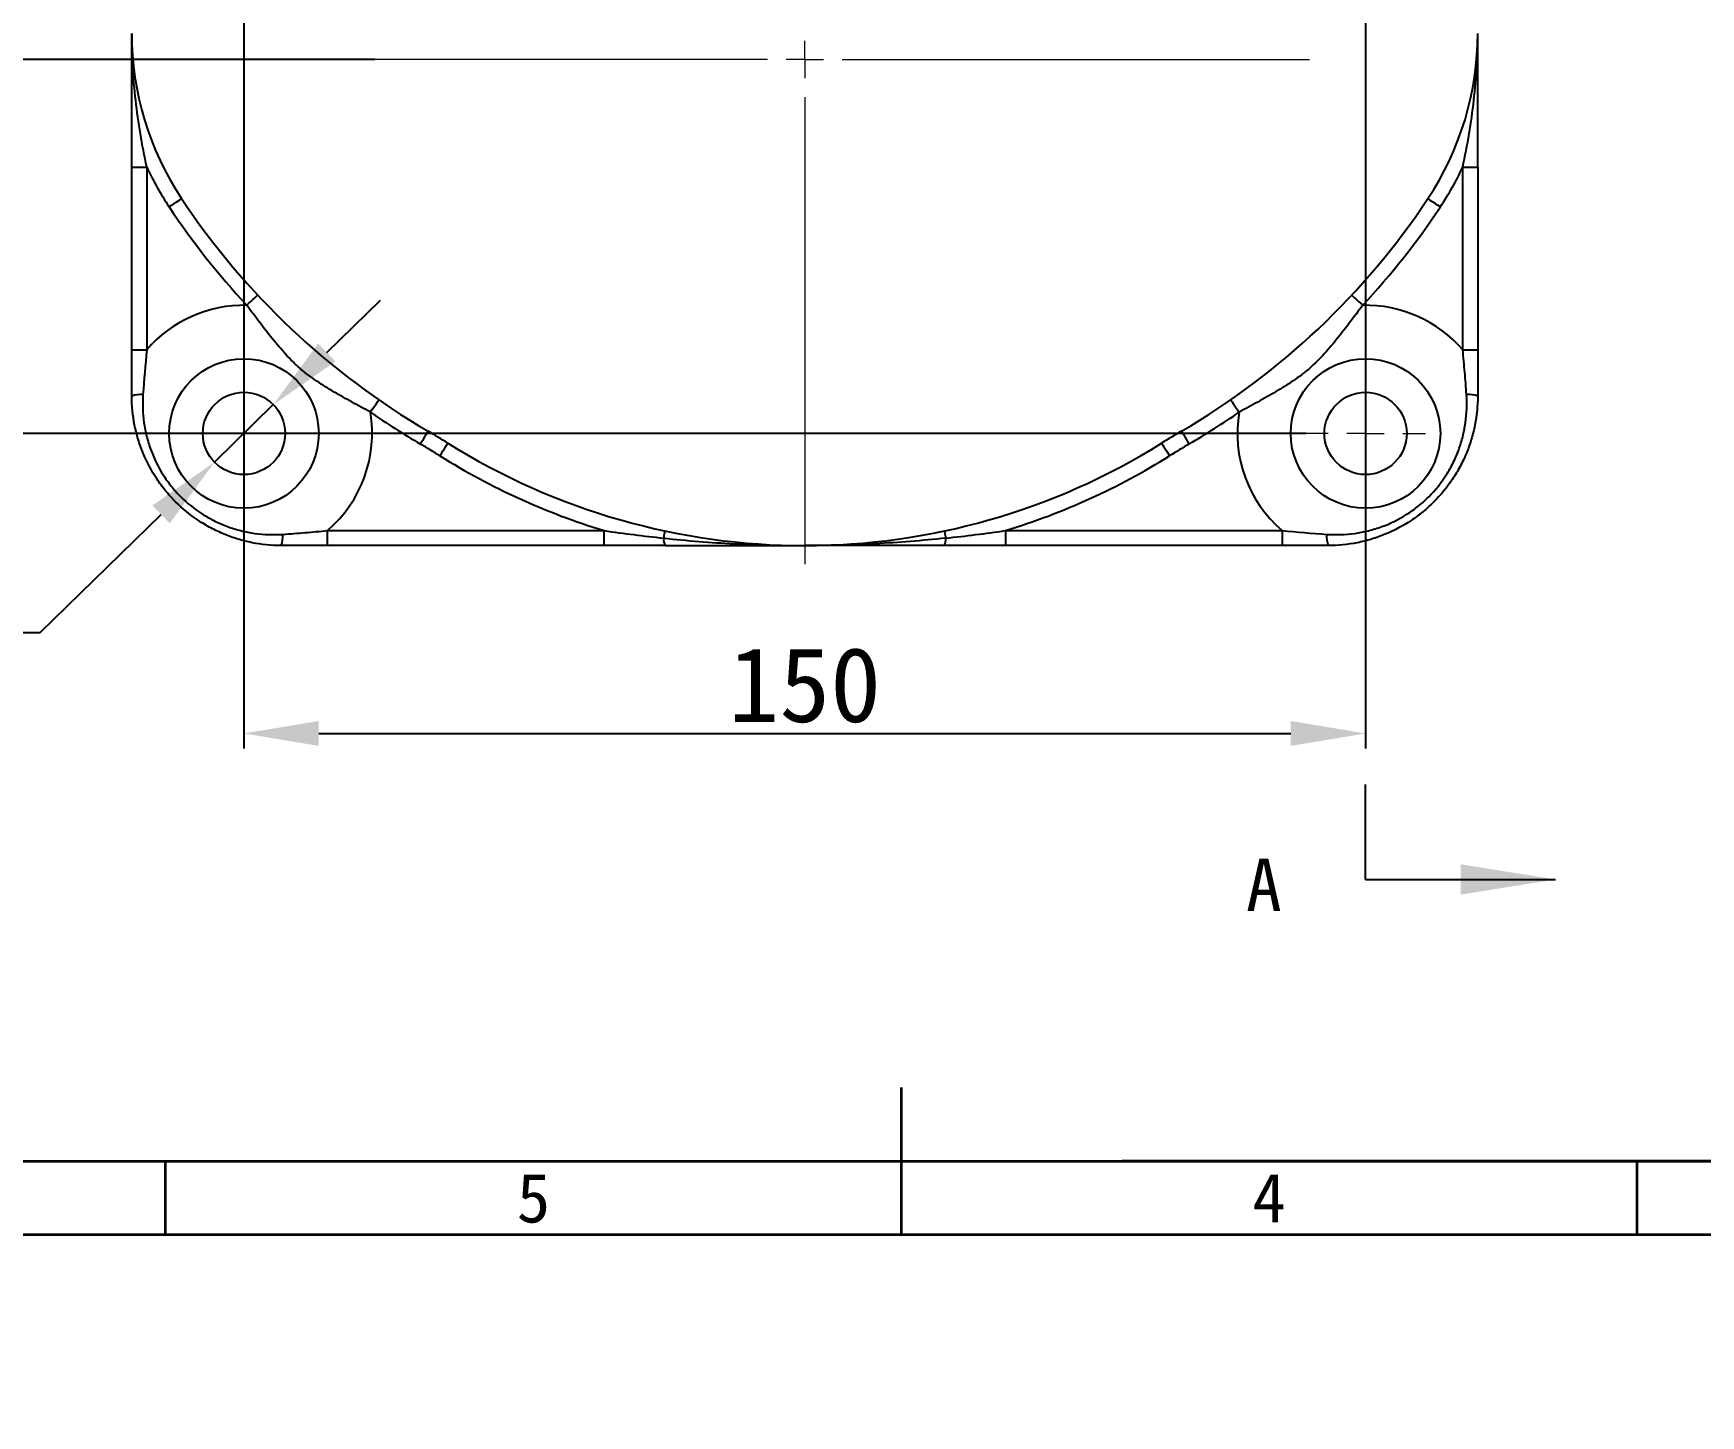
# Model space of a CAD drawing. Header units: inches. Extents: x 205 to 4949, y 179 to 2281.
# Drawn here: x 4439.1 to 4662.1, y 898.9 to 1083.8 of the extents above; entities that cross this region are included whole.
import ezdxf

# ---------------------------------------------------------------- set-up
doc = ezdxf.new("R2010")
doc.units = ezdxf.units.IN
doc.header["$MEASUREMENT"] = 0
doc.layers.add('5', color=7, linetype='Continuous', lineweight=0)
doc.layers.add('PDF_Geomertry', color=7, linetype='Continuous')
doc.layers.add('PDF_Text', color=7, linetype='Continuous')
doc.styles.add('SLDTEXTSTYLE0', font='HYSWLONGFANGSONG.TTF')
doc.styles.get("Standard").update_dxf_attribs({"font": ''})
doc.styles.add('宋体', font='')
doc.styles.get('Standard').set_extended_font_data('SimSun')
doc.styles.get('宋体').set_extended_font_data('SimSun')
doc.dimstyles.new('ISO-25', dxfattribs={"dimtxt": 2.5, "dimasz": 2.5, "dimexe": 1.25, "dimexo": 0.625, "dimtad": 1, "dimtxsty": 'Standard', "dimcen": 2.5, "dimadec": 0, "dimazin": 0, "dimtfac": 1, "dimtmove": 0, "dimatfit": 3, "dimfxl": 1, "dimarcsym": 0})

# ---------------------------------------------------------------- blocks, each defined once
blk = doc.blocks.new('*D66')
at = {"color": 0, "lineweight": -2}
for p, q in [((4467.31, 1193.76), (4467.31, 988.13)), ((4617.31, 1193.76), (4617.31, 988.13)), ((4477.31, 990.13), (4607.31, 990.13))]:
    blk.add_line(p, q, dxfattribs=at)
at = {"color": 0}
for points in [[(4477.31, 991.8), (4477.31, 988.47), (4467.31, 990.13)], [(4607.31, 988.47), (4607.31, 991.8), (4617.31, 990.13)]]:
    blk.add_solid(points, dxfattribs=at)
at = {"layer": 'Defpoints', "color": 0}
for p in [(4467.31, 1193.76), (4617.31, 1193.76), (4617.31, 990.13)]:
    blk.add_point(p, dxfattribs=at)
at = {"color": 0, "insert": (4542.31, 1001.66), "char_height": 40, "attachment_point": 2}
blk.add_mtext('{\\fSimSun|b1|i0|c134|p2;\\H0.25x;150}', dxfattribs=at)
blk = doc.blocks.new('*D67')
at = {"color": 0, "lineweight": -2}
for p, q in [((4609.31, 1180.26), (4414.81, 1180.26)), ((4416.81, 1170.26), (4416.81, 1040.26)), ((4609.31, 1030.26), (4414.81, 1030.26))]:
    blk.add_line(p, q, dxfattribs=at)
at = {"color": 0}
for points in [[(4418.48, 1170.26), (4415.14, 1170.26), (4416.81, 1180.26)], [(4415.14, 1040.26), (4418.48, 1040.26), (4416.81, 1030.26)]]:
    blk.add_solid(points, dxfattribs=at)
at = {"layer": 'Defpoints', "color": 0}
for p in [(4609.31, 1180.26), (4416.81, 1030.26), (4609.31, 1030.26)]:
    blk.add_point(p, dxfattribs=at)
at = {"color": 0, "insert": (4405.29, 1105.26), "char_height": 40, "attachment_point": 2, "rotation": 90}
blk.add_mtext('{\\fSimSun|b1|i0|c134|p2;\\H0.25x;150}', dxfattribs=at)
blk = doc.blocks.new('*D68')
at = {"color": 0, "lineweight": -2}
for p, q in [((4610.81, 1200.26), (4390.81, 1200.26)), ((4392.81, 1190.26), (4392.81, 1090.26)), ((4484.81, 1080.26), (4390.81, 1080.26))]:
    blk.add_line(p, q, dxfattribs=at)
at = {"color": 0}
for points in [[(4394.48, 1190.26), (4391.14, 1190.26), (4392.81, 1200.26)], [(4391.14, 1090.26), (4394.48, 1090.26), (4392.81, 1080.26)]]:
    blk.add_solid(points, dxfattribs=at)
at = {"layer": 'Defpoints', "color": 0}
for p in [(4610.81, 1200.26), (4392.81, 1080.26), (4484.81, 1080.26)]:
    blk.add_point(p, dxfattribs=at)
at = {"color": 0, "insert": (4381.29, 1140.26), "char_height": 40, "attachment_point": 2, "rotation": 90}
blk.add_mtext('{\\fSimSun|b1|i0|c134|p2;\\H0.25x;120}', dxfattribs=at)
blk = doc.blocks.new('*D70')
at = {"color": 0, "lineweight": -2}
for p, q in [((4478.4, 1041.09), (4485.55, 1048.08)), ((4471.24, 1034.11), (4463.37, 1026.42)), ((4440.05, 1003.63), (4456.22, 1019.43)), ((4362.31, 1003.63), (4440.05, 1003.63))]:
    blk.add_line(p, q, dxfattribs=at)
at = {"color": 0}
for points in [[(4477.23, 1042.29), (4479.56, 1039.9), (4471.24, 1034.11)], [(4457.39, 1018.24), (4455.06, 1020.62), (4463.37, 1026.42)]]:
    blk.add_solid(points, dxfattribs=at)
at = {"layer": 'Defpoints', "color": 0}
for p in [(4471.24, 1034.11), (4463.37, 1026.42)]:
    blk.add_point(p, dxfattribs=at)
at = {"color": 0, "insert": (4362.31, 1018.18), "char_height": 40, "attachment_point": 1}
blk.add_mtext('{\\fSimSun|b1|i0|c134|p2;\\H0.25x;4-φ11 贯穿}', dxfattribs=at)
blk = doc.blocks.new('SW_CENTERMARKSYMBOL_3')
at = {"layer": '5', "color": 0}
for p, q in [((0, 2.5), (0, 28.75)), ((0, 0), (0, 1.25)), ((-2.5, 0), (-28.75, 0)), ((0, 0), (-1.25, 0)), ((0, 0), (0, -1.25)), ((0, 0), (1.25, 0)), ((2.5, 0), (28.75, 0)), ((0, -2.5), (0, -28.75))]:
    blk.add_line(p, q, dxfattribs=at)
blk = doc.blocks.new('SW_CENTERMARKSYMBOL_4')
at = {"layer": '5', "color": 0}
for p, q in [((0, 2.5), (0, 4)), ((0, 0), (0, 1.25)), ((-2.5, 0), (-4, 0)), ((0, 0), (-1.25, 0)), ((0, 0), (0, -1.25)), ((0, 0), (1.25, 0)), ((2.5, 0), (4, 0)), ((0, -2.5), (0, -4))]:
    blk.add_line(p, q, dxfattribs=at)
blk = doc.blocks.new('SW_CENTERMARKSYMBOL_7')
at = {"layer": '5', "color": 0}
for p, q in [((0, 2.5), (0, 4)), ((0, 0), (0, 1.25)), ((-2.5, 0), (-4, 0)), ((0, 0), (-1.25, 0)), ((0, 0), (0, -1.25)), ((0, 0), (1.25, 0)), ((2.5, 0), (4, 0)), ((0, -2.5), (0, -4))]:
    blk.add_line(p, q, dxfattribs=at)
blk = doc.blocks.new('SW_CENTERMARKSYMBOL_10')
at = {"layer": '5', "color": 0}
for p, q in [((0, 2.5), (0, 33.75)), ((0, 0), (0, 1.25)), ((-2.5, 0), (-33.75, 0)), ((0, 0), (-1.25, 0)), ((0, 0), (0, -1.25)), ((0, 0), (1.25, 0)), ((2.5, 0), (33.75, 0)), ((0, -2.5), (0, -33.75))]:
    blk.add_line(p, q, dxfattribs=at)
blk = doc.blocks.new('*D72')
at = {"color": 0, "lineweight": -2}
for p, q in [((4484.81, 1080.26), (4390.81, 1080.26)), ((4392.81, 1070.26), (4392.81, 1040.26)), ((4495.39, 1030.26), (4390.81, 1030.26))]:
    blk.add_line(p, q, dxfattribs=at)
at = {"color": 0}
for points in [[(4394.48, 1070.26), (4391.14, 1070.26), (4392.81, 1080.26)], [(4391.14, 1040.26), (4394.48, 1040.26), (4392.81, 1030.26)]]:
    blk.add_solid(points, dxfattribs=at)
at = {"layer": 'Defpoints', "color": 0}
for p in [(4484.81, 1080.26), (4392.81, 1030.26), (4495.39, 1030.26)]:
    blk.add_point(p, dxfattribs=at)
at = {"color": 0, "insert": (4386.29, 1055.26), "char_height": 40, "attachment_point": 5, "rotation": 90}
blk.add_mtext('{\\fSimSun|b1|i0|c134|p2;\\H0.25x;50}', dxfattribs=at)

msp = doc.modelspace()

# ---------------------------------------------------------------- linework, layer by layer
for p, q in [((4452.3091, 1041.4345), (4452.3091, 1065.889)), ((4452.3091, 1065.889), (4454.3091, 1065.889)), ((4454.3091, 1065.889), (4454.3091, 1041.4345)), ((4630.3086, 1065.889), (4632.3086, 1065.889)), ((4630.3086, 1041.4345), (4630.3086, 1065.889)), ((4632.3086, 1065.889), (4632.3086, 1041.4345)), ((4452.3091, 1041.4345), (4454.3091, 1041.4345)), ((4630.3086, 1041.4345), (4632.3086, 1041.4345)), ((4478.4817, 1015.2619), (4478.4817, 1017.2619)), ((4478.4817, 1017.2619), (4515.4761, 1017.2619)), ((4515.4761, 1015.2619), (4515.4761, 1017.2619)), ((4569.1416, 1017.2619), (4569.1416, 1015.2619)), ((4569.1416, 1017.2619), (4606.136, 1017.2619)), ((4606.136, 1017.2619), (4606.136, 1015.2619)), ((4515.4761, 1015.2619), (4478.4817, 1015.2619)), ((4606.136, 1015.2619), (4569.1416, 1015.2619)), ((4617.3086, 970.6014), (4617.3086, 983.3014)), ((4617.3086, 970.6014), (4642.7086, 970.6014))]:
    msp.add_line(p, q)
at = {"flags": 128}
for points in [[(4457.3091, 1060.5612), (4457.6342, 1060.7769), (4457.9469, 1060.9843), (4458.235, 1061.1754), (4458.4876, 1061.3429), (4458.6948, 1061.4804), (4458.8489, 1061.5826), (4458.9437, 1061.6455), (4458.9757, 1061.6667)], [(4625.642, 1061.6667), (4625.674, 1061.6455), (4625.7688, 1061.5826), (4625.9228, 1061.4804), (4626.1301, 1061.3429), (4626.3827, 1061.1754), (4626.6708, 1060.9843), (4626.9835, 1060.7769), (4627.3086, 1060.5612)], [(4467.6933, 1047.3989), (4467.9788, 1047.665), (4468.2532, 1047.9208), (4468.5062, 1048.1565), (4468.7279, 1048.3632), (4468.9098, 1048.5327), (4469.045, 1048.6588), (4469.1283, 1048.7364), (4469.1564, 1048.7626)], [(4615.4613, 1048.7626), (4615.4894, 1048.7364), (4615.5727, 1048.6588), (4615.7079, 1048.5327), (4615.8898, 1048.3632), (4616.1115, 1048.1565), (4616.3645, 1047.9208), (4616.6389, 1047.665), (4616.9244, 1047.3989)], [(4484.2129, 1033.1057), (4484.4351, 1033.4264), (4484.6488, 1033.7348), (4484.8457, 1034.019), (4485.0184, 1034.2681), (4485.16, 1034.4726), (4485.2653, 1034.6245), (4485.3301, 1034.718), (4485.352, 1034.7496)], [(4599.2657, 1034.7496), (4599.2876, 1034.718), (4599.3524, 1034.6245), (4599.4577, 1034.4726), (4599.5993, 1034.2681), (4599.7719, 1034.019), (4599.9689, 1033.7348), (4600.1826, 1033.4264), (4600.4048, 1033.1057)], [(4490.9212, 1028.8343), (4491.1177, 1029.1714), (4491.3068, 1029.4955), (4491.481, 1029.7942), (4491.6337, 1030.056), (4491.759, 1030.2708), (4491.8521, 1030.4305), (4491.9094, 1030.5288), (4491.9288, 1030.562)], [(4592.6889, 1030.562), (4592.7083, 1030.5288), (4592.7656, 1030.4305), (4592.8587, 1030.2708), (4592.984, 1030.056), (4593.1367, 1029.7942), (4593.3109, 1029.4955), (4593.4999, 1029.1714), (4593.6965, 1028.8343)], [(4493.5197, 1027.2644), (4493.7266, 1027.5952), (4493.9256, 1027.9132), (4494.109, 1028.2064), (4494.2697, 1028.4633), (4494.4016, 1028.6742), (4494.4996, 1028.8309), (4494.56, 1028.9274), (4494.5804, 1028.96)], [(4590.0373, 1028.96), (4590.0577, 1028.9274), (4590.1181, 1028.8309), (4590.2161, 1028.6742), (4590.348, 1028.4633), (4590.5087, 1028.2064), (4590.6921, 1027.9132), (4590.891, 1027.5952), (4591.098, 1027.2644)], [(4523.4421, 1016.2619), (4523.4863, 1016.4704), (4523.5262, 1016.6587), (4523.5612, 1016.8236), (4523.5906, 1016.9626), (4523.6141, 1017.0731), (4523.6311, 1017.1534), (4523.6414, 1017.2021), (4523.6449, 1017.2184)], [(4560.9728, 1017.2184), (4560.9763, 1017.2021), (4560.9866, 1017.1534), (4561.0036, 1017.0731), (4561.0271, 1016.9626), (4561.0565, 1016.8236), (4561.0915, 1016.6587), (4561.1314, 1016.4704), (4561.1756, 1016.2619)]]:
    msp.add_lwpolyline(points, dxfattribs=at)
for centre, radius in [((4467.309, 1030.2619), 10), ((4617.3086, 1030.2619), 10), ((4467.309, 1030.2619), 5.5), ((4617.3086, 1030.2619), 5.5)]:
    msp.add_circle(centre, radius)
for centre, radius, start, end in [((4492.309, 1083.7775), 39.9999, 180, 213.55731), ((4592.3087, 1083.7775), 39.9999, 326.44269, 0), ((4492.309, 1083.7775), 41.9999, 205.208765, 213.55731), ((4592.3087, 1083.7775), 41.9999, 326.44269, 334.791235), ((4542.3088, 1116.9437), 99.9997, 213.55731, 239.748147), ((4542.3088, 1116.9437), 99.9997, 300.251853, 326.44269), ((4542.3088, 1116.9437), 101.9997, 213.55731, 222.98548), ((4542.3088, 1116.9437), 101.9997, 317.01452, 326.44269), ((4467.309, 1030.2619), 17.1414, 88.715372, 139.323044), ((4617.3086, 1030.2619), 17.1414, 40.676956, 91.284628), ((4453.5017, 1031.9048), 3.5626, 85.046835, 109.557204), ((4631.116, 1031.9048), 3.5626, 70.442796, 94.953165), ((4467.309, 1030.2619), 17.1414, 310.676956, 9.549872), ((4542.3088, 1116.9437), 101.9997, 235.279764, 239.748147), ((4542.3088, 1116.9437), 101.9997, 300.251853, 304.720236), ((4617.3086, 1030.2619), 17.1414, 170.450128, 229.323044), ((4441.5487, 944.1803), 99.9997, 57.97307, 59.748147), ((4643.069, 944.1803), 99.9997, 120.251853, 122.02693), ((4441.5487, 944.1803), 97.9997, 57.97307, 59.748147), ((4542.3088, 1105.2617), 89.9998, 237.97307, 302.02693), ((4643.069, 944.1803), 97.9997, 120.251853, 122.02693), ((4542.3088, 1105.2617), 91.9998, 237.97307, 253.042574), ((4542.3088, 1105.2617), 91.9998, 286.957426, 302.02693), ((4468.9519, 1016.4545), 3.5626, 340.442796, 4.953165), ((4615.6658, 1016.4545), 3.5626, 175.046835, 199.557204), ((4525.1727, 1016.1063), 1.7376, 174.862568, 209.075003), ((4559.4449, 1016.1063), 1.7376, 330.924997, 5.137432)]:
    msp.add_arc(centre, radius, start, end)
for points, knots in [([(4452.3091, 1065.889), (4452.3091, 1066.6606), (4452.3091, 1067.4267), (4452.3091, 1068.9511), (4452.3091, 1069.7094), (4452.3091, 1071.9753), (4452.3091, 1073.4765), (4452.3091, 1076.452), (4452.3091, 1077.9252), (4452.3091, 1080.1249), (4452.3091, 1080.8565), (4452.3091, 1081.9526), (4452.3091, 1082.3177), (4452.3091, 1083.0478), (4452.3091, 1083.4139), (4452.3091, 1083.7775)], [0, 0, 0, 0, 0.125, 0.125, 0.25, 0.25, 0.5, 0.5, 0.75, 0.75, 0.875, 0.875, 0.9375, 0.9375, 1, 1, 1, 1]), ([(4454.3091, 1065.889), (4453.9946, 1067.3733), (4453.7105, 1068.8567), (4453.2141, 1071.8304), (4453.0017, 1073.3224), (4452.6587, 1076.3067), (4452.5282, 1077.7985), (4452.397, 1080.0385), (4452.3641, 1080.7855), (4452.3201, 1082.2806), (4452.3091, 1083.0301), (4452.3091, 1083.7775)], [0, 0, 0, 0, 0.25, 0.25, 0.5, 0.5, 0.75, 0.75, 0.875, 0.875, 1, 1, 1, 1]), ([(4630.3086, 1065.889), (4630.6231, 1067.3733), (4630.9072, 1068.8567), (4631.4035, 1071.8304), (4631.616, 1073.3224), (4631.9589, 1076.3067), (4632.0895, 1077.7985), (4632.2206, 1080.0385), (4632.2536, 1080.7855), (4632.2976, 1082.2806), (4632.3086, 1083.0301), (4632.3086, 1083.7775)], [0, 0, 0, 0, 0.25, 0.25, 0.5, 0.5, 0.75, 0.75, 0.875, 0.875, 1, 1, 1, 1]), ([(4632.3086, 1065.889), (4632.3086, 1066.6606), (4632.3086, 1067.4267), (4632.3086, 1068.9511), (4632.3086, 1069.7094), (4632.3086, 1071.9753), (4632.3086, 1073.4765), (4632.3086, 1076.452), (4632.3086, 1077.9252), (4632.3086, 1080.1249), (4632.3086, 1080.8565), (4632.3086, 1081.9526), (4632.3086, 1082.3177), (4632.3086, 1083.0478), (4632.3086, 1083.4139), (4632.3086, 1083.7775)], [0, 0, 0, 0, 0.125, 0.125, 0.25, 0.25, 0.5, 0.5, 0.75, 0.75, 0.875, 0.875, 0.9375, 0.9375, 1, 1, 1, 1]), ([(4484.2129, 1033.1057), (4483.3842, 1033.5538), (4482.5689, 1033.9985), (4480.9606, 1034.8912), (4480.1676, 1035.3387), (4478.604, 1036.2599), (4477.8325, 1036.734), (4476.7019, 1037.4989), (4476.3295, 1037.7632), (4475.595, 1038.318), (4475.233, 1038.6085), (4474.5206, 1039.2213), (4474.1728, 1039.5416), (4473.504, 1040.1968), (4473.1817, 1040.5327), (4472.247, 1041.5525), (4471.6622, 1042.2518), (4470.5148, 1043.6779), (4469.9527, 1044.4047), (4468.8265, 1045.8826), (4468.2629, 1046.6338), (4467.6933, 1047.3989)], [0, 0, 0, 0, 0.125, 0.125, 0.25, 0.25, 0.375, 0.375, 0.4375, 0.4375, 0.5, 0.5, 0.5625, 0.5625, 0.625, 0.625, 0.75, 0.75, 0.875, 0.875, 1, 1, 1, 1]), ([(4616.9244, 1047.3989), (4616.3618, 1046.6433), (4615.8045, 1045.9004), (4614.6899, 1044.4371), (4614.1331, 1043.7167), (4612.9966, 1042.3018), (4612.4166, 1041.6064), (4611.497, 1040.5976), (4611.1819, 1040.267), (4610.5274, 1039.6199), (4610.1878, 1039.3034), (4609.479, 1038.6865), (4609.112, 1038.3884), (4608.3675, 1037.8207), (4607.9888, 1037.55), (4606.8452, 1036.7716), (4606.069, 1036.2934), (4604.4928, 1035.3629), (4603.6927, 1034.9111), (4602.0683, 1034.0091), (4601.2439, 1033.5594), (4600.4048, 1033.1057)], [0, 0, 0, 0, 0.125, 0.125, 0.25, 0.25, 0.375, 0.375, 0.4375, 0.4375, 0.5, 0.5, 0.5625, 0.5625, 0.625, 0.625, 0.75, 0.75, 0.875, 0.875, 1, 1, 1, 1]), ([(4452.3091, 1035.2618), (4452.3091, 1036.2885), (4452.3091, 1037.3146), (4452.3091, 1039.3706), (4452.3091, 1040.4005), (4452.3091, 1041.4345)], [0, 0, 0, 0, 0.5, 0.5, 1, 1, 1, 1]), ([(4630.8084, 1035.4541), (4630.7407, 1036.4509), (4630.6596, 1037.4459), (4630.4877, 1039.4382), (4630.3972, 1040.4357), (4630.3086, 1041.4345)], [0, 0, 0, 0, 0.5, 0.5, 1, 1, 1, 1]), ([(4632.3086, 1041.4345), (4632.3086, 1040.4005), (4632.3086, 1039.3706), (4632.3086, 1037.3146), (4632.3086, 1036.2885), (4632.3086, 1035.2618)], [0, 0, 0, 0, 0.5, 0.5, 1, 1, 1, 1]), ([(4472.309, 1015.2619), (4470.9887, 1015.2619), (4469.6864, 1015.3913), (4467.7577, 1015.7756), (4467.1166, 1015.9366), (4465.8641, 1016.3175), (4465.2504, 1016.5376), (4464.0473, 1017.0364), (4463.458, 1017.3151), (4462.5921, 1017.7779), (4462.3065, 1017.9397), (4461.7416, 1018.2785), (4461.4617, 1018.4558), (4460.0931, 1019.3714), (4459.0843, 1020.2014), (4457.6972, 1021.59), (4457.256, 1022.0769), (4456.4175, 1023.1006), (4456.0254, 1023.6314), (4454.9381, 1025.264), (4454.3261, 1026.4119), (4453.5764, 1028.2251), (4453.3541, 1028.848), (4452.9753, 1030.1011), (4452.8177, 1030.733), (4452.4384, 1032.6451), (4452.3091, 1033.9415), (4452.3091, 1035.2618)], [0, 0, 0, 0, 0.125, 0.125, 0.1875, 0.1875, 0.25, 0.25, 0.3125, 0.3125, 0.34375, 0.34375, 0.375, 0.375, 0.5, 0.5, 0.5625, 0.5625, 0.625, 0.625, 0.75, 0.75, 0.8125, 0.8125, 0.875, 0.875, 1, 1, 1, 1]), ([(4453.8093, 1035.4541), (4453.7237, 1034.1946), (4453.7698, 1032.9504), (4454.0288, 1031.105), (4454.1471, 1030.4934), (4454.4501, 1029.277), (4454.6354, 1028.6719), (4455.2784, 1026.9131), (4455.8254, 1025.7995), (4456.6605, 1024.4815), (4456.8352, 1024.2217), (4457.2002, 1023.7097), (4457.3914, 1023.4567), (4457.9835, 1022.7164), (4458.4016, 1022.2497), (4459.7229, 1020.9268), (4460.6927, 1020.1472), (4462.0179, 1019.3024), (4462.2896, 1019.1395), (4462.8392, 1018.8301), (4463.1169, 1018.6837), (4463.9586, 1018.2683), (4464.5312, 1018.0233), (4465.6988, 1017.595), (4466.2937, 1017.4117), (4467.5065, 1017.1073), (4468.1274, 1016.9858), (4469.991, 1016.7222), (4471.2416, 1016.6765), (4472.5013, 1016.7621)], [0, 0, 0, 0, 0.125, 0.125, 0.1875, 0.1875, 0.25, 0.25, 0.375, 0.375, 0.40625, 0.40625, 0.4375, 0.4375, 0.5, 0.5, 0.625, 0.625, 0.65625, 0.65625, 0.6875, 0.6875, 0.75, 0.75, 0.8125, 0.8125, 0.875, 0.875, 1, 1, 1, 1]), ([(4612.1164, 1016.7621), (4613.376, 1016.6765), (4614.6201, 1016.7226), (4616.4655, 1016.9817), (4617.0771, 1017.1), (4618.2935, 1017.4029), (4618.8986, 1017.5883), (4620.6574, 1018.2313), (4621.7711, 1018.7782), (4623.089, 1019.6133), (4623.3488, 1019.788), (4623.8608, 1020.1531), (4624.1138, 1020.3442), (4624.8541, 1020.9363), (4625.3208, 1021.3544), (4626.6437, 1022.6758), (4627.4233, 1023.6455), (4628.2681, 1024.9707), (4628.431, 1025.2424), (4628.7404, 1025.792), (4628.8868, 1026.0697), (4629.3022, 1026.9115), (4629.5472, 1027.484), (4629.9755, 1028.6516), (4630.1588, 1029.2466), (4630.4632, 1030.4594), (4630.5847, 1031.0802), (4630.8483, 1032.9439), (4630.894, 1034.1944), (4630.8084, 1035.4541)], [0, 0, 0, 0, 0.125, 0.125, 0.1875, 0.1875, 0.25, 0.25, 0.375, 0.375, 0.40625, 0.40625, 0.4375, 0.4375, 0.5, 0.5, 0.625, 0.625, 0.65625, 0.65625, 0.6875, 0.6875, 0.75, 0.75, 0.8125, 0.8125, 0.875, 0.875, 1, 1, 1, 1]), ([(4632.3086, 1035.2618), (4632.3086, 1033.9416), (4632.1792, 1032.6392), (4631.7949, 1030.7105), (4631.6339, 1030.0695), (4631.253, 1028.8169), (4631.0329, 1028.2032), (4630.5341, 1027.0001), (4630.2554, 1026.4108), (4629.7926, 1025.5449), (4629.6308, 1025.2594), (4629.292, 1024.6944), (4629.1147, 1024.4145), (4628.1991, 1023.046), (4627.3691, 1022.0371), (4625.9805, 1020.65), (4625.4936, 1020.2088), (4624.4699, 1019.3703), (4623.9392, 1018.9782), (4622.3065, 1017.8909), (4621.1586, 1017.2789), (4619.3455, 1016.5293), (4618.7225, 1016.3069), (4617.4694, 1015.9281), (4616.8375, 1015.7706), (4614.9254, 1015.3913), (4613.629, 1015.2619), (4612.3087, 1015.2619)], [0, 0, 0, 0, 0.125, 0.125, 0.1875, 0.1875, 0.25, 0.25, 0.3125, 0.3125, 0.34375, 0.34375, 0.375, 0.375, 0.5, 0.5, 0.5625, 0.5625, 0.625, 0.625, 0.75, 0.75, 0.8125, 0.8125, 0.875, 0.875, 1, 1, 1, 1]), ([(4472.5013, 1016.7621), (4473.498, 1016.8298), (4474.4931, 1016.9109), (4476.4854, 1017.0828), (4477.4829, 1017.1733), (4478.4817, 1017.2619)], [0, 0, 0, 0, 0.5, 0.5, 1, 1, 1, 1]), ([(4515.4761, 1017.2619), (4516.8015, 1017.0688), (4518.1281, 1016.8885), (4520.7841, 1016.5547), (4522.1126, 1016.4013), (4523.4421, 1016.2619)], [0, 0, 0, 0, 0.5, 0.5, 1, 1, 1, 1]), ([(4561.1756, 1016.2619), (4562.5051, 1016.4013), (4563.8336, 1016.5547), (4566.4896, 1016.8885), (4567.8162, 1017.0688), (4569.1416, 1017.2619)], [0, 0, 0, 0, 0.5, 0.5, 1, 1, 1, 1]), ([(4478.4817, 1015.2619), (4477.4477, 1015.2619), (4476.4178, 1015.2619), (4474.3618, 1015.2619), (4473.3357, 1015.2619), (4472.309, 1015.2619)], [0, 0, 0, 0, 0.5, 0.5, 1, 1, 1, 1]), ([(4523.6541, 1015.2619), (4522.2962, 1015.2619), (4520.9363, 1015.2619), (4518.2109, 1015.2619), (4516.8455, 1015.2619), (4515.4761, 1015.2619)], [0, 0, 0, 0, 0.5, 0.5, 1, 1, 1, 1]), ([(4523.4421, 1016.2619), (4525.0068, 1016.0913), (4526.5763, 1015.9446), (4529.7186, 1015.6943), (4531.2906, 1015.591), (4536.0097, 1015.3435), (4539.1598, 1015.2619), (4542.3088, 1015.2619)], [0, 0, 0, 0, 0.25, 0.25, 0.5, 0.5, 1, 1, 1, 1]), ([(4523.6541, 1015.2619), (4525.2021, 1015.2619), (4526.7542, 1015.2619), (4529.8612, 1015.2619), (4531.4164, 1015.2619), (4536.0829, 1015.2619), (4539.1962, 1015.2619), (4542.3088, 1015.2619)], [0, 0, 0, 0, 0.25, 0.25, 0.5, 0.5, 1, 1, 1, 1]), ([(4561.1756, 1016.2619), (4559.6109, 1016.0913), (4558.0414, 1015.9446), (4554.8991, 1015.6943), (4553.327, 1015.591), (4548.608, 1015.3435), (4545.4579, 1015.2619), (4542.3088, 1015.2619)], [0, 0, 0, 0, 0.25, 0.25, 0.5, 0.5, 1, 1, 1, 1]), ([(4560.9636, 1015.2619), (4559.4154, 1015.2619), (4557.8634, 1015.2619), (4554.7565, 1015.2619), (4553.2015, 1015.2619), (4548.5349, 1015.2619), (4545.4214, 1015.2619), (4542.3088, 1015.2619)], [0, 0, 0, 0, 0.25, 0.25, 0.5, 0.5, 1, 1, 1, 1]), ([(4569.1416, 1015.2619), (4567.7722, 1015.2619), (4566.4068, 1015.2619), (4563.6814, 1015.2619), (4562.3215, 1015.2619), (4560.9636, 1015.2619)], [0, 0, 0, 0, 0.5, 0.5, 1, 1, 1, 1]), ([(4612.3087, 1015.2619), (4611.282, 1015.2619), (4610.2559, 1015.2619), (4608.1999, 1015.2619), (4607.17, 1015.2619), (4606.136, 1015.2619)], [0, 0, 0, 0, 0.5, 0.5, 1, 1, 1, 1])]:
    msp.add_open_spline(points, degree=3, knots=knots)
for points in [[(4454.3091, 1041.4345), (4454.1319, 1039.4358), (4453.9447, 1037.4479), (4453.8093, 1035.4541)], [(4606.136, 1017.2619), (4608.1347, 1017.0847), (4610.1226, 1016.8975), (4612.1164, 1016.7621)]]:
    msp.add_open_spline(points, degree=3)
msp.add_solid([(4642.7086, 970.6014), (4630.0086, 972.6334), (4630.0086, 968.5694)])
at = {"layer": 'PDF_Geomertry', "lineweight": 35}
for points in [[(4122.4057, 923.1246), (4948.7598, 923.1246), (4948.7598, 1215.1073), (4948.7598, 1507.09), (4122.4057, 1507.09)], [(4584.7614, 932.906), (4938.9033, 932.906)]]:
    msp.add_lwpolyline(points, close=True, dxfattribs=at)
for points in [[(4133.583, 932.906), (4938.9033, 932.906), (4938.9033, 1497.3086), (4133.583, 1497.3086), (4133.583, 932.906)], [(4555.2612, 923.1246), (4555.2612, 942.7566)], [(4456.8344, 923.1246), (4456.8344, 932.906)], [(4584.7614, 932.906), (4938.9033, 932.906)], [(4584.7614, 932.906), (4938.9033, 932.906)], [(4584.7614, 932.906), (4938.9033, 932.906)], [(4629.6018, 932.9753), (4629.6018, 932.9753)], [(4629.6018, 932.906), (4629.6018, 932.906)], [(4629.6018, 932.906), (4629.6018, 932.906)], [(4629.6018, 932.906), (4629.6018, 932.906)], [(4629.6018, 932.906), (4629.6018, 932.906)], [(4653.6185, 923.1246), (4653.6185, 932.906)], [(4661.0456, 932.9753), (4661.0456, 932.9753)], [(4661.0456, 932.906), (4661.0456, 932.906)], [(4661.0456, 932.906), (4661.0456, 932.906)], [(4661.0456, 932.906), (4661.0456, 932.906)], [(4661.0456, 932.906), (4661.0456, 932.906)]]:
    msp.add_lwpolyline(points, dxfattribs=at)

# ---------------------------------------------------------------- block references
at = {"xscale": 1.99999488, "yscale": 1.99999488, "zscale": 1.99999488}
for name, p in [('SW_CENTERMARKSYMBOL_10', (4542.3088, 1080.2617)), ('SW_CENTERMARKSYMBOL_3', (4542.3088, 1080.2617)), ('SW_CENTERMARKSYMBOL_4', (4467.309, 1030.2619)), ('SW_CENTERMARKSYMBOL_7', (4617.3086, 1030.2619))]:
    msp.add_blockref(name, p, dxfattribs=at)

# ---------------------------------------------------------------- texts
at = {"insert": (4601.328, 973.4032), "char_height": 6.999982, "attachment_point": 1, "style": 'SLDTEXTSTYLE0'}
msp.add_mtext('{\\fSimSun|b1|i0|c134|p2;A}', dxfattribs=at)
at = {"layer": 'PDF_Text', "char_height": 6.5727, "attachment_point": 7, "style": '宋体'}
for s, insert in [('5', (4503.8005, 924.6107)), ('4', (4602.1786, 924.7221))]:
    msp.add_mtext(s, dxfattribs=dict(at, insert=insert))

# ---------------------------------------------------------------- dimensions: what is measured, and where the dimension line sits
for base, p1, p2, text, picture, middle in [((4392.8092, 1080.2617), (4610.8087, 1200.2614), (4484.809, 1080.2617), '{\\fSimSun|b1|i0|c134|p2;\\H0.25x;120}', '*D68', (4392.8092, 1140.2616)), ((4416.8092, 1030.2619), (4609.3087, 1180.2615), (4609.3087, 1030.2619), '{\\fSimSun|b1|i0|c134|p2;\\H0.25x;150}', '*D67', (4416.8092, 1105.2617))]:
    dim = msp.add_linear_dim(base=base, p1=p1, p2=p2, angle=90, text=text, dimstyle='ISO-25', override={"dimtxt": 40, "dimasz": 10, "dimexe": 2, "dimexo": 0, "dimgap": 1.524, "dimlfac": 5, "dimzin": 0, "dimtxsty": 'Standard', "dimadec": 2, "dimtdec": 3, "dimtix": 1, "dimatfit": 0, "dimtzin": 0})
    dim.commit()
    dim.dimension.update_dxf_attribs({"geometry": picture, "text_midpoint": middle, "dimtype": 160})
dim = msp.add_linear_dim(base=(4617.3086, 990.1339), p1=(4467.309, 1193.7614), p2=(4617.3086, 1193.7614), text='{\\fSimSun|b1|i0|c134|p2;\\H0.25x;150}', dimstyle='ISO-25', override={"dimtxt": 40, "dimasz": 10, "dimexe": 2, "dimexo": 0, "dimgap": 1.524, "dimlfac": 5, "dimzin": 0, "dimtxsty": 'Standard', "dimadec": 2, "dimtdec": 3, "dimtix": 1, "dimatfit": 0, "dimtzin": 0})
dim.commit()
dim.dimension.update_dxf_attribs({"geometry": '*D66', "text_midpoint": (4542.3088, 990.1339), "dimtype": 160})
dim = msp.add_linear_dim(base=(4392.8092, 1030.2619), p1=(4484.809, 1080.2617), p2=(4495.3948, 1030.2619), angle=90, text='{\\fSimSun|b1|i0|c134|p2;\\H0.25x;50}', dimstyle='ISO-25', override={"dimtxt": 40, "dimasz": 10, "dimexe": 2, "dimexo": 0, "dimgap": 1.524, "dimlfac": 5, "dimzin": 0, "dimtxsty": 'Standard', "dimadec": 2, "dimtdec": 3, "dimtix": 1, "dimatfit": 0, "dimtzin": 0})
dim.commit()
dim.dimension.update_dxf_attribs({"geometry": '*D72', "text_midpoint": (4386.2852, 1055.2618)})
dim = msp.add_diameter_dim_2p(p1=(4471.2433, 1034.1052), p2=(4463.3747, 1026.4185), text='{\\fSimSun|b1|i0|c134|p2;\\H0.25x;4-φ11 贯穿}', dimstyle='ISO-25', override={"dimtxt": 40, "dimasz": 10, "dimexe": 2, "dimexo": 0, "dimgap": 1.524, "dimtoh": 1, "dimlfac": 5, "dimzin": 0, "dimtxsty": 'Standard', "dimadec": 2, "dimtdec": 3, "dimtix": 1, "dimatfit": 0, "dimtzin": 0})
dim.commit()
dim.dimension.update_dxf_attribs({"geometry": '*D70', "text_midpoint": (4416.079, 1003.6308), "dimtype": 163})

doc.saveas('drawing.dxf')
